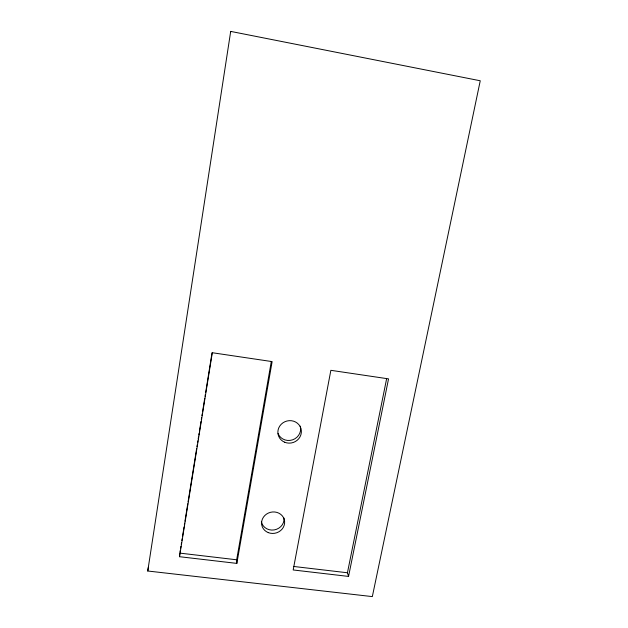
<?xml version="1.0" encoding="UTF-8"?>
<svg xmlns="http://www.w3.org/2000/svg" width="628" height="628" viewBox="0 0 628 628"><rect width="100%" height="100%" fill="white"/><g stroke="black" fill="none" stroke-linecap="round" stroke-linejoin="round"><path stroke-width="0.94" d="M179.514 556.706L212.319 352.732L272.128 361.602L236.842 563.395L179.514 556.706L179.757 554.014M230.562 32.483L230.696 31.4L480.247 80.769L372.333 596.6L147.753 571.009L230.696 31.4M147.753 571.009L148.349 567.296M179.993 552.153L180.307 550.214M180.613 548.283L180.927 546.344M181.241 544.405L181.547 542.474M181.861 540.535L182.175 538.604M182.481 536.665L184.043 526.986M184.349 525.047L184.663 523.116M184.97 521.177L187.772 503.758M188.086 501.819L196.643 448.58M196.957 446.649L197.263 444.71M197.577 442.779L197.891 440.84M198.197 438.901L198.511 436.97M198.825 435.031L199.131 433.1M199.445 431.161L200.999 421.482M201.313 419.543L201.619 417.612M201.933 415.673L202.247 413.734M202.554 411.803L204.736 398.254M205.042 396.315L205.356 394.376M205.67 392.445L212.044 352.755M236.842 563.395L236.67 559.784L271.296 361.555M348.556 576.425L388.544 378.872L330.862 370.316L293.182 569.965L348.556 576.425L347.441 572.767L386.636 378.7M179.836 553.119L236.67 559.784M293.488 566.44L347.441 572.767M300.247 426.137A11.712 11.1 -16.9 0 1 292.507 439.859A11.712 11.1 -16.9 0 1 278.039 433.508M284.021 518.053A11.485 10.621 -14.2 0 1 274.185 529.922A11.485 10.621 -14.2 0 1 261.381 521.742M268.266 532.615A11.587 10.7 -14.2 0 0 284.602 521.319A11.587 10.7 -14.2 0 0 266.468 514.136A11.587 10.7 -14.2 0 0 268.266 532.615M284.641 442.214A11.814 11.194 -17 0 0 301.346 430.58A11.814 11.194 -17 0 0 282.89 422.864A11.814 11.194 -17 0 0 284.641 442.214"/></g></svg>
